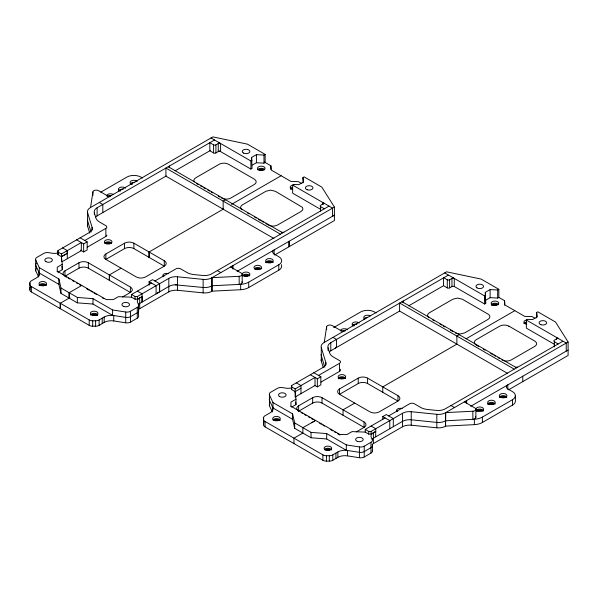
<?xml version="1.0" encoding="UTF-8"?>
<svg xmlns="http://www.w3.org/2000/svg" width="598" height="598" viewBox="0 0 598 598"><rect width="100%" height="100%" fill="white"/><g stroke="black" fill="none" stroke-linecap="round" stroke-linejoin="round"><path stroke-width="0.9" d="M138.392 309.652A8.26 4.769 0 0 1 139.7 308.665L139.7 297.871A8.26 4.769 0 0 0 137.562 302.476L138.549 304.606L138.549 315.4A4.956 2.863 0 0 1 137.271 318.166L130.521 322.06A4.956 2.863 0 0 1 125.73 322.8L113.755 320.947A9.912 5.726 0 0 0 104.179 322.434L99.126 325.349A4.956 2.863 0 0 1 95.62 326.187L92.712 326.187A4.956 2.863 0 0 1 89.207 325.349L31.35 291.944A4.956 2.863 0 0 1 29.9 289.918L29.9 282.847A4.956 2.863 0 0 1 31.35 280.821L36.403 277.906A9.912 5.726 0 0 0 38.967 272.374L38.967 275.977M31.35 291.944L31.35 286.547A4.956 2.863 0 0 1 29.9 284.521L29.9 282.847M38.616 277.009L35.76 270.857L35.76 260.063A4.956 2.863 0 0 1 37.046 257.297L43.789 253.403A4.956 2.863 0 0 1 48.58 252.662L52.265 253.231A8.26 4.769 0 0 0 58.537 252.752M57.961 272.195L62.282 269.705L62.282 264.309L61.452 256.699L57.946 254.673L57.946 250.629L89.349 232.502A9.912 5.726 0 0 0 92.099 227.457L87.592 212.679A9.912 5.726 0 0 1 90.343 207.633L212.888 136.89L247.423 144.148L265.138 154.374L265.138 162.469L263.972 163.142L256.407 162.761L252.423 165.063M60.278 303.246L60.278 308.65L60.278 303.246L69.921 297.684M57.946 250.629L57.946 251.975L61.452 254.001L61.452 261.199M66.572 277.195L64.958 276.261L64.958 270.864L78.973 262.769A6.608 3.82 0 0 1 88.325 262.769L130.386 287.055L130.386 292.452L122.597 296.952M67.29 253.328L61.452 256.699L67.29 253.328L67.29 250.629L62.618 247.931M69.159 292.721L69.159 298.118L69.159 292.721L81.784 285.44L106.317 299.598L113.328 299.598L118.367 296.69L131.553 297.176L135.066 299.202L137.398 299.202L142.077 296.503L142.077 301.9L142.077 293.805L168.808 278.376A9.912 5.726 0 0 1 177.539 276.784L203.133 279.386A9.912 5.726 0 0 0 211.864 277.793L334.402 207.05L321.836 187.114L304.12 176.881L302.947 177.554L302.947 182.951M138.549 310.003A4.956 2.863 0 0 1 137.271 312.769L130.521 316.663A4.956 2.863 0 0 1 125.73 317.403L112.596 315.37L92.996 304.053L77.344 302.842L77.344 297.445L60.981 288.004L58.881 278.96L39.281 267.642L35.76 260.063M64.958 276.261L78.973 268.166L78.973 262.769M83.653 251.975L83.653 243.887L87.159 241.861L87.159 249.949L83.653 251.975L80.536 250.173M89.715 233.123L87.592 226.171L87.592 212.679M130.386 287.055A6.608 3.82 0 0 1 130.386 292.452L88.325 268.166L88.325 262.769M92.099 230.155L92.099 227.457M92.996 304.053L92.996 298.656L77.344 297.445M94.342 214.622L94.342 212.828A9.912 5.726 0 0 1 97.1 207.783L214.525 139.992M95.635 216.954A9.912 5.726 0 0 1 97.1 215.878L97.1 207.783M102.811 212.582L102.811 204.486L99.305 202.46M105.853 254.001L105.853 259.397L136.232 276.934A6.608 3.82 0 0 0 145.576 276.934L164.278 266.14A6.608 3.82 0 0 0 164.278 260.743L133.892 243.207A6.608 3.82 0 0 0 124.548 243.207L105.853 254.001A6.608 3.82 0 0 0 105.853 259.397L124.548 248.604A6.608 3.82 0 0 1 133.892 248.604L164.278 266.147L164.278 260.743M87.248 247.206L105.853 236.457L105.853 228.369A3.304 1.906 0 0 0 105.853 225.67L99.589 222.06A13.223 7.632 0 0 1 95.919 217.986L94.342 212.828M109.359 274.916L109.359 280.312L109.359 274.916L121.043 268.166M112.596 315.37L112.596 309.973L92.996 298.656M124.548 248.604L124.548 243.207M112.596 309.973L125.73 312.007L125.73 322.8M138.549 304.606A4.956 2.863 0 0 1 137.271 307.372L130.521 311.266L130.521 322.06M131.56 297.176L131.56 294.478L151.421 283.011M133.892 248.604L133.892 243.207M135.066 299.202L135.066 296.503L131.56 294.478M137.271 307.372L137.271 318.166M137.398 299.202L137.398 296.503L142.077 293.805L137.405 291.106M149.081 285.261L149.081 281.665L152.587 279.64L159.599 283.684L159.599 291.779L156.093 293.805L156.093 285.709L149.081 281.665M149.081 251.975L149.081 257.379L149.081 251.975L223.458 209.038M169.413 167.829L169.413 166.027A1.652 0.957 0 0 0 169.413 167.38M223.166 209.203L223.166 201.115L225.506 199.762M232.981 269.205L232.981 265.602A3.304 1.906 0 0 0 232.981 268.3M265.138 154.374L263.972 155.054L256.407 154.673L251.623 157.431L252.064 168.412L250.891 169.084L250.891 160.997L211.019 137.966M251.623 160.129L251.623 157.431M256.407 162.761L256.407 154.673M372.248 450.324A4.956 2.863 0 0 1 370.962 453.09L364.219 456.984A4.956 2.863 0 0 1 359.428 457.724L347.445 455.87A9.912 5.726 0 0 0 337.87 457.35L332.817 460.273A4.956 2.863 0 0 1 329.311 461.11L326.411 461.11A4.956 2.863 0 0 1 322.905 460.273L265.049 426.867A4.956 2.863 0 0 1 263.598 424.842L263.598 417.77A4.956 2.863 0 0 1 265.049 415.745L270.102 412.829A9.912 5.726 0 0 0 272.666 407.298L272.666 410.901M263.972 163.142L263.972 155.054M265.049 426.867L265.049 421.47A4.956 2.863 0 0 1 263.598 419.445L263.598 417.77M272.307 411.932L269.459 405.78L269.459 394.986A4.956 2.863 0 0 1 270.737 392.221L277.487 388.326A4.956 2.863 0 0 1 282.271 387.586L285.956 388.154A8.26 4.769 0 0 0 292.228 387.676M270.879 169.376L270.879 165.781L264.406 162.043M291.652 407.118L295.973 404.629L295.973 399.232L295.143 391.623L291.637 389.597L291.637 385.546L323.047 367.419A9.912 5.726 0 0 0 325.798 362.381L321.283 347.602A9.912 5.726 0 0 1 324.034 342.557L446.579 271.813L481.113 279.072L498.837 289.297L498.837 297.393L497.663 298.066L490.106 297.684L485.322 300.443L485.755 303.336L484.589 304.008L454.293 286.517A1.652 0.957 0 0 0 451.953 286.517L449.621 287.862A1.652 0.949 0.1 0 1 447.282 287.862L443.544 285.702L408.748 305.795M295.143 388.924L315.011 377.458L315.011 385.553L295.143 397.02L295.143 388.924L291.637 386.899L291.637 385.546M364.085 421.979A6.608 3.82 0 0 1 364.085 427.376L322.016 403.089A6.608 3.82 0 0 0 312.672 403.089L298.649 411.185L298.649 405.788L312.672 397.692A6.608 3.82 0 0 1 322.016 397.692L364.085 421.979L364.085 427.376L356.296 431.876M300.988 393.641L300.988 385.553L296.316 382.855M372.248 444.927A4.956 2.863 0 0 1 370.962 447.693L364.212 451.587A4.956 2.863 0 0 1 359.428 452.327L346.294 450.294L326.695 438.977L311.035 437.766L311.035 432.369L294.679 422.921L292.572 413.883L272.972 402.566L269.459 394.986M312.672 403.089L312.672 397.692M315.475 420.581L302.857 427.645L302.857 433.042L293.977 438.17L293.977 443.567M317.344 386.899L317.344 378.803L320.849 376.785L320.849 384.873L317.344 386.899L315.011 385.553M323.144 367.179L321.283 361.087L321.283 347.602M322.016 403.089L322.016 397.692M325.798 365.079L325.798 362.381M326.695 438.977L326.695 433.58L311.035 432.369M328.04 350.443L328.04 347.744A9.912 5.726 0 0 1 330.791 342.706L448.216 275.215M329.334 351.878A9.912 5.726 0 0 1 330.799 350.802L330.791 342.706M339.544 388.924L339.544 394.321L369.93 411.858A6.608 3.82 0 0 0 379.274 411.858L397.969 401.064L397.969 395.667L367.591 378.13A6.608 3.82 0 0 0 358.239 378.13L339.544 388.924A6.608 3.82 0 0 0 339.544 394.321L358.239 383.527A6.608 3.82 0 0 1 367.591 383.527L397.969 401.071A6.608 3.82 0 0 0 397.969 395.667M320.939 382.122L339.544 371.38L339.544 363.292A3.304 1.906 0 0 0 339.544 360.594L333.288 356.976A13.223 7.632 0 0 1 329.618 352.91L328.04 347.744M346.294 450.294L346.294 444.897L326.695 433.58M358.239 383.527L358.239 378.13M371.096 426.03L375.768 428.729L375.768 431.36L373.399 432.795A8.26 4.769 0 0 0 371.261 437.4L372.248 439.53A4.956 2.863 0 0 1 370.962 442.296L364.219 446.19L364.219 456.984M375.641 436.742L375.768 431.427L371.096 434.118L368.757 434.118L365.251 432.1L365.251 429.401L385.119 417.935M367.591 383.527L367.591 378.13M368.757 434.118L368.757 431.42L365.251 429.401M371.096 434.118L371.096 431.42L402.499 413.293A9.912 5.726 0 0 1 411.23 411.708L436.824 414.309A9.912 5.726 0 0 0 445.555 412.717L568.1 341.974L555.527 322.03L537.811 311.805L536.645 312.477L536.645 317.874M373.399 432.795L373.399 443.589A8.26 4.769 0 0 0 372.083 444.576M382.78 419.28L382.78 416.582L386.286 414.564L393.297 418.607L393.297 426.703M389.791 428.721L389.791 420.633L382.78 416.582M330.791 350.794L399.606 311.072L399.606 302.984L514.116 369.093M403.112 302.767L403.112 300.958L402.626 301.631L403.112 302.304M466.679 403.224L466.679 400.533L465.707 401.878L466.47 403.104L474.909 407.978A3.304 1.906 0 0 1 475.679 409.981A3.304 1.906 0 0 1 472.861 411.23L445.772 412.598L445.562 426.21A9.912 5.726 0 0 1 436.824 427.802L411.23 425.2A9.912 5.726 0 0 0 402.499 426.785L373.399 443.589M484.589 304.008L484.589 295.92L444.71 272.89M485.322 300.443L485.322 292.355L490.106 289.596L497.663 289.978L498.837 289.297M485.755 303.336L485.322 292.355M490.106 297.684L490.106 289.596M497.663 298.066L497.663 289.978M504.57 305.204L504.57 300.704L498.837 297.393M508.973 326.493L508.973 326.179A6.608 3.82 0 0 0 499.629 326.179L476.255 339.671A6.608 3.82 0 0 0 475.694 344.695M568.1 341.974L568.1 355.459L508.592 389.814M90.552 207.513L92.922 191.876A3.304 1.906 0 0 1 95.082 190.246A3.304 1.906 0 0 1 98.55 190.687L109.12 196.794M324.251 342.437L326.62 326.8A3.304 1.906 0 0 1 328.78 325.17A3.304 1.906 0 0 1 332.249 325.611L342.818 331.718M335.269 348.215L336.001 347.206L336.51 347.498L336.51 339.41L333.004 337.384M556.648 338.872L557.134 338.191L556.648 337.519L556.648 339.32M138.385 304.255L168.808 286.464A9.912 5.726 0 0 1 175.169 284.798L203.133 287.474A9.912 5.726 0 0 0 211.864 285.889M100.756 192.175L126.881 177.09A9.912 5.726 0 0 1 140.904 177.09L142.466 177.995M250.891 169.084L219.429 150.92L215.923 152.939A1.652 0.957 0 0 1 213.583 152.939L209.846 150.786L209.846 142.69L213.583 144.851A1.652 0.957 0 0 0 215.923 144.851L219.429 142.825M97.1 215.878L166.304 175.924M175.139 170.819L210.503 150.404M61.452 254.001L81.313 242.534L81.313 250.629L62.177 261.677M84.819 240.508L105.853 228.369M62.282 264.309L57.244 267.216L57.244 271.716M250.891 160.997L252.064 160.324M231.508 204.389L281.12 175.745M320.573 209.315L292.654 193.199L292.654 185.103L293.827 184.431L298.828 184.685L303.612 181.927L302.947 177.554M154.927 280.985L175.962 268.846A3.304 1.906 0 0 1 180.633 268.846L186.89 272.456A13.223 7.632 0 0 0 193.946 274.579L202.879 275.484A9.912 5.726 0 0 0 211.61 273.891L329.035 206.108M31.35 286.547L89.207 319.945A4.956 2.863 0 0 0 92.712 320.79L95.62 320.79A4.956 2.863 0 0 0 99.126 319.945L104.179 317.03A9.912 5.726 0 0 1 113.755 315.55L113.755 320.947M139.7 308.665L168.808 291.861A9.912 5.726 0 0 1 177.539 290.277L203.133 292.878A9.912 5.726 0 0 0 211.864 291.286L211.864 277.793M237.047 271.35L334.402 215.138L334.402 207.05M274.594 255.069L334.402 220.535L334.402 215.138L332.54 216.222L332.54 208.126L292.654 185.103M212.073 285.769L240.673 284.327A12.947 7.475 0 0 0 248.701 282.166L278.788 264.794A9.912 5.726 0 0 0 278.788 256.699L274.108 254.001A4.956 2.863 0 0 1 274.108 249.949L274.108 254.449M230.641 266.955L241.218 273.054A3.304 1.906 0 0 1 241.981 275.058A3.304 1.906 0 0 1 239.163 276.306L212.073 277.674L212.073 291.166L240.673 289.724A12.947 7.475 0 0 0 248.701 287.563L278.788 270.191A9.912 5.726 0 0 0 281.352 264.66M333.662 327.562L360.579 312.014A9.912 5.726 0 0 1 374.602 312.014L376.157 312.918M443.544 285.702L443.544 277.614L447.282 279.774A1.652 0.957 0 0 0 449.621 279.774L453.127 277.749M318.517 375.432L339.544 363.292M295.143 391.623L300.988 388.252M295.973 399.232L290.934 402.14L290.934 406.633M484.589 295.92L485.755 295.24M459.197 334.686L456.865 336.039L456.865 344.127L382.78 386.899L382.78 392.295M354.734 403.089L343.05 409.832L343.05 415.236M466.066 338.812L514.818 310.668M554.122 344.149L526.352 328.123L526.352 320.027L527.518 319.354L532.519 319.609L537.303 316.843L536.645 312.477M388.625 415.909L409.652 403.77A3.304 1.906 0 0 1 414.332 403.77L420.588 407.38A13.223 7.632 0 0 0 427.637 409.503L436.57 410.407A9.912 5.726 0 0 0 445.301 408.815L562.725 341.331M265.049 421.47L322.905 454.869A4.956 2.863 0 0 0 326.411 455.706L329.311 455.706A4.956 2.863 0 0 0 332.817 454.869L337.87 451.953A9.912 5.726 0 0 1 347.445 450.473L347.445 455.87M557.822 338.191L554.316 340.217A1.652 0.957 0 0 0 554.316 341.57L554.316 346.96M470.708 406.296L568.1 350.062M372.083 439.179A8.26 4.769 0 0 1 373.399 438.192L402.499 421.388A9.912 5.726 0 0 1 411.23 419.796L436.824 422.397A9.912 5.726 0 0 0 445.562 420.813L474.364 419.25A12.947 7.475 0 0 0 482.392 417.09L512.479 399.718A9.912 5.726 0 0 0 512.479 391.623L507.807 388.924A4.956 2.863 0 0 1 507.807 384.873L507.807 389.365M445.772 426.09L474.364 424.647A12.947 7.475 0 0 0 482.392 422.48L512.479 405.115A9.912 5.726 0 0 0 515.386 401.064L515.386 395.667M311.423 422.696L314.668 421.007M345.158 330.373L344.082 330.776A3.304 1.906 0 0 1 340.479 330.365M517.621 367.067L515.551 367.224M135.066 296.503L137.398 296.503M368.757 431.42L371.096 431.42M175.169 284.798L177.539 284.872M365.251 432.1L352.065 431.614L347.027 434.522L340.015 434.522L290.934 406.184M346.294 444.897L359.428 446.93A4.956 2.863 0 0 0 364.219 446.19M455.228 332.929L459.899 334.043L464.571 332.929L487.946 319.437A6.608 3.82 0 0 0 487.946 314.04L462.239 299.194L457.56 298.081L452.888 299.194L429.521 312.687A6.608 3.82 0 0 0 428.953 317.717M301.616 183.526L298.38 181.657L290.979 181.433L271.268 170.056L270.879 165.781M534.941 318.241L532.078 316.581L524.678 316.357L504.959 304.973L504.57 300.704M526.352 320.027L566.231 343.05L566.231 351.146M322.957 204.389L322.957 202.595A1.652 0.957 0 0 1 322.957 203.94L324.123 203.268L320.618 205.293A1.652 0.957 0 0 0 320.618 206.646L324.355 208.807M554.316 341.57L558.054 344.029M508.973 326.179L534.679 341.024A6.608 3.82 0 0 1 534.679 346.421L511.312 359.914A6.608 3.82 0 0 1 501.961 359.914M168.247 166.707L282.757 232.824M401.946 301.631L516.455 367.74M196.63 183.631L198.23 184.558M200.644 185.948L202.251 186.875M203.858 187.802L205.465 188.729M207.872 190.119L209.479 191.046M211.087 191.973L212.694 192.907M218.315 196.151L219.922 197.078M247.385 212.933L248.992 213.86M254.613 217.104L256.221 218.031M258.628 219.421L260.235 220.356M261.842 221.282L263.449 222.209M265.856 223.6L267.463 224.527M432.735 319.945L434.335 320.872M439.964 324.116L441.571 325.043M443.178 325.97L444.785 326.897M450.406 330.148L452.813 331.539M476.255 345.068L478.669 346.466M483.49 349.247L485.098 350.174M490.719 353.418L492.326 354.345M493.933 355.272L495.54 356.206M497.947 357.597L499.554 358.523M280.425 234.169L165.908 168.06L165.908 176.148L273.966 238.535M399.606 311.072L507.665 373.458M464.34 401.878L466.47 403.104M217.321 270.602L220.826 272.621M451.019 405.519L454.525 407.544M80.147 237.81L87.159 241.861M313.838 372.733L320.849 376.785M76.641 239.835L83.653 243.887M310.332 374.759L317.344 378.803M57.244 271.26L81.784 285.44M68.187 278.13L69.809 279.064M72.238 280.462L73.853 281.396M76.282 282.802L77.897 283.736M79.519 284.67L81.134 285.605M86.792 288.871L89.222 290.277M90.844 291.211L92.458 292.138M94.073 293.072L96.502 294.478M102.168 297.744L103.783 298.679M301.078 412.583L302.693 413.517M304.315 414.451L305.929 415.386M308.359 416.791L309.973 417.725M311.595 418.66L313.21 419.594M319.683 423.332L321.298 424.259M322.92 425.193L324.535 426.127M330.201 429.401L332.623 430.799M334.245 431.734L335.859 432.668M337.481 433.602L339.903 435M36.254 263.284A4.956 2.863 0 0 0 35.76 265.46L39.281 273.039L58.881 284.356L60.981 293.401L77.344 302.842M269.459 398.896A4.956 2.863 0 0 0 269.459 400.383L272.972 407.963L292.572 419.28L294.679 428.318L311.035 437.766M324.796 367.202L321.283 355.69A9.912 5.726 0 0 1 321.156 354.322M91.038 232.069L87.592 220.767A9.912 5.726 0 0 1 87.458 219.399M295.696 402.088L295.973 404.629M61.908 266.319L62.282 269.705M522.764 376.239L522.764 381.636M512.479 399.718L512.479 405.115M482.392 417.09L482.392 422.48M475.873 409.271L475.873 417.367M474.364 419.25L474.364 424.647M472.861 411.23L472.861 419.325A3.304 1.906 0 0 0 475.604 416.664M454.293 286.517L454.293 278.421L453.127 278.137L451.953 278.421L451.953 286.517M449.621 279.774L449.621 287.862M447.282 279.774L447.282 287.862M445.555 412.717L445.562 426.21M436.824 414.309L436.824 427.802M411.23 411.708L411.23 425.2M402.499 413.293L402.499 426.785M372.412 445.667L372.412 451.064M370.962 442.296L370.962 453.09M359.428 446.93L359.428 457.724M337.87 451.953L337.87 457.35M335.912 453.082L335.919 458.487M332.817 454.869L332.817 460.273M329.311 455.706L329.311 461.11M326.62 326.8L326.62 329.498M326.411 455.706L326.411 461.11M322.905 454.869L322.905 460.273M320.618 206.646L320.618 211.139M294.679 422.921L294.679 428.318M292.572 413.883L292.572 419.28M291.637 388.252L291.637 389.597M278.788 264.794L278.788 270.191M272.972 402.566L272.972 407.963M263.598 424.842L263.598 423.167A4.956 2.863 0 0 1 263.972 422.068M248.701 282.166L248.701 287.563M242.183 274.347L242.183 282.443M240.673 284.327L240.673 289.724M239.163 276.306L239.163 284.401A3.304 1.906 0 0 0 241.913 281.748M215.923 144.851L215.923 152.939M213.583 144.851L213.583 152.939M203.133 279.386L203.133 292.878M177.539 276.784L177.539 290.277M168.808 278.376L168.808 291.861M159.599 283.684L159.599 291.779M104.179 317.03L104.179 322.434M102.221 318.158L102.221 323.563M99.126 319.945L99.126 325.349M95.62 320.79L95.62 326.187M92.922 191.876L92.922 195.471M92.712 320.79L92.712 326.187M89.207 319.945L89.207 325.349M67.29 250.629L67.29 258.725M60.981 288.004L60.981 293.401M58.881 278.96L58.881 284.356M57.946 253.328L57.946 254.673M39.281 267.642L39.281 273.039M29.9 289.918L29.9 288.243A4.956 2.863 0 0 1 30.274 287.152M340.262 369.302A3.304 1.906 0 0 1 339.544 371.38M402.207 408.606A3.797 2.198 0 0 0 397.618 408.957A3.797 2.198 0 0 0 397.012 411.611A3.797 2.198 0 0 1 397.618 411.118M324.572 449.352A3.797 2.198 0 0 1 328.354 448.276A3.797 2.198 0 0 1 331.531 449.883M326.112 449.913A6.772 3.909 0 0 1 329.618 449.913M324.475 449.763A6.772 3.909 0 0 1 331.247 449.763M298.649 411.185A6.608 3.82 0 0 1 298.649 405.788M321.283 361.087A9.912 5.726 0 0 1 321.156 359.719M269.459 405.78A4.956 2.863 0 0 1 269.459 404.3M338.214 378.37A3.797 2.198 0 0 1 341.884 376.747A3.797 2.198 0 0 1 345.554 378.37M273.159 419.669A3.797 2.198 0 0 1 276.941 418.593A3.797 2.198 0 0 1 280.118 420.2M274.691 420.23A6.772 3.909 0 0 1 279.834 420.618M338.498 378.788A6.772 3.909 0 0 1 343.633 378.399M338.498 378.25A6.772 3.909 0 0 1 345.27 378.25M273.062 420.08A6.772 3.909 0 0 1 279.834 420.08M523.998 323.727A3.797 2.198 0 0 1 526.689 322.173M526.689 324.258A3.797 2.198 0 0 1 523.87 322.135A3.797 2.198 0 0 1 526.689 320.012M524.282 323.608A6.772 3.909 0 0 1 525.919 323.212M491.279 304.838A3.797 2.198 0 0 1 494.456 303.231A3.797 2.198 0 0 1 498.246 304.307M491.563 305.257A6.772 3.909 0 0 1 496.706 304.868M491.563 304.718A6.772 3.909 0 0 1 498.343 304.718M499.465 397.259A3.797 2.198 0 0 1 503.135 395.629A3.797 2.198 0 0 1 506.805 397.259M501.378 397.289A6.772 3.909 0 0 1 504.884 397.289M499.749 397.139A6.772 3.909 0 0 1 506.521 397.139M476.09 410.751A3.797 2.198 0 0 1 479.76 409.122A3.797 2.198 0 0 1 483.438 410.751M476.374 411.17A6.772 3.909 0 0 1 483.154 411.17M476.374 410.632A6.772 3.909 0 0 1 483.154 410.632M487.774 404.009A3.797 2.198 0 0 1 491.451 402.379A3.797 2.198 0 0 1 495.122 404.009M488.058 404.42A6.772 3.909 0 0 1 493.2 404.031M488.058 403.882A6.772 3.909 0 0 1 494.838 403.882M364.9 318.966A3.797 2.198 0 0 1 364.9 315.864A3.797 2.198 0 0 1 370.274 315.864M363.92 319.003A3.797 2.198 0 0 1 367.591 317.381M364.204 318.884A6.772 3.909 0 0 1 365.834 318.495M340.419 330.903A3.797 2.198 0 0 1 343.237 328.788A3.797 2.198 0 0 1 347.513 329.812M343.237 330.948A3.797 2.198 0 0 1 345.203 330.948M354.001 326.06A3.797 2.198 0 0 1 353.216 322.606A3.797 2.198 0 0 1 359.196 323.062M352.237 325.753A3.797 2.198 0 0 1 356.886 324.198M352.521 325.626A6.772 3.909 0 0 1 354.151 325.237M194.387 181.927A6.608 3.82 0 0 1 195.823 177.77L219.189 164.278A6.608 3.82 0 0 1 228.541 164.278L254.247 179.116A6.608 3.82 0 0 1 254.247 184.513L230.88 198.005A6.608 3.82 0 0 1 221.529 198.005M241.996 209.778A6.608 3.82 0 0 1 242.564 204.755L265.931 191.263L270.602 190.142L275.282 191.263L302.416 207.342L302.924 208.799L302.416 210.257L300.988 211.498L277.614 224.99A6.608 3.82 0 0 1 268.27 224.99M265.766 262.335A3.797 2.198 0 0 1 269.436 260.713A3.797 2.198 0 0 1 273.107 262.335M266.05 262.754A6.772 3.909 0 0 1 271.193 262.365M266.05 262.216A6.772 3.909 0 0 1 272.823 262.216M242.399 275.828A3.797 2.198 0 0 1 246.07 274.205A3.797 2.198 0 0 1 249.74 275.828M244.313 275.857A6.772 3.909 0 0 1 247.819 275.857M242.683 275.708A6.772 3.909 0 0 1 249.456 275.708M254.464 268.554A3.797 2.198 0 0 1 261.042 268.554M255.996 269.107A6.772 3.909 0 0 1 259.51 269.107M254.367 268.958A6.772 3.909 0 0 1 261.139 268.958M283.93 232.144A1.652 0.957 0 0 1 281.591 232.144M168.509 273.69A3.797 2.198 0 0 0 163.927 274.034A3.797 2.198 0 0 0 163.321 276.687A3.797 2.198 0 0 1 163.927 276.194M90.492 314.959A3.797 2.198 0 0 1 94.17 313.337A3.797 2.198 0 0 1 97.84 314.959M92.413 314.989A6.772 3.909 0 0 1 97.556 315.378M90.776 314.84A6.772 3.909 0 0 1 97.556 314.84M130.521 311.266A4.956 2.863 0 0 1 125.73 312.007M290.307 188.804A3.797 2.198 0 0 1 292.078 187.473M292.078 189.11A3.797 2.198 0 0 1 292.078 185.313M292.99 185.096A3.797 2.198 0 0 1 293.977 185.021M290.591 189.222A6.772 3.909 0 0 1 292.22 188.833M290.591 188.684A6.772 3.909 0 0 1 292.22 188.295M111.46 195.441A3.304 1.906 0 0 1 106.788 195.441M131.994 184.393A3.797 2.198 0 0 1 131.209 180.94A3.797 2.198 0 0 1 137.189 181.396M130.222 184.079A3.797 2.198 0 0 1 134.879 182.532M130.506 184.498A6.772 3.909 0 0 1 132.143 184.109M130.506 183.96A6.772 3.909 0 0 1 132.143 183.571M106.721 195.98A3.797 2.198 0 0 1 109.068 193.954A3.797 2.198 0 0 1 113.209 194.432M107.834 196.593A3.797 2.198 0 0 1 110.525 195.95M120.31 191.136A3.797 2.198 0 0 1 119.525 187.682A3.797 2.198 0 0 1 125.498 188.138M118.539 190.829A3.797 2.198 0 0 1 123.195 189.274M118.823 190.71A6.772 3.909 0 0 1 120.46 190.314M106.818 235.111A3.304 1.906 0 0 1 105.853 236.457M63.523 275.028A6.608 3.82 0 0 1 64.958 270.864M87.592 226.171A9.912 5.726 0 0 1 87.458 224.796M35.76 270.857A4.956 2.863 0 0 1 36.254 268.689M78.973 268.166A6.608 3.82 0 0 1 88.325 268.166M104.897 242.923A3.797 2.198 0 0 1 111.482 242.923M39.079 285.276A3.797 2.198 0 0 1 42.75 283.654A3.797 2.198 0 0 1 46.427 285.276M41 285.306A6.772 3.909 0 0 1 44.506 285.306M106.437 243.476A6.772 3.909 0 0 1 109.942 243.476M104.799 243.326A6.772 3.909 0 0 1 111.572 243.326M39.363 285.156A6.772 3.909 0 0 1 46.143 285.156M257.97 169.383A3.797 2.198 0 0 1 264.548 169.383M259.502 169.944A6.772 3.909 0 0 1 263.008 169.944M257.873 169.795A6.772 3.909 0 0 1 264.645 169.795M289.066 241.315L289.066 246.712L289.066 241.315M220.595 151.593L220.595 143.498A1.652 0.957 0 0 0 218.263 143.498L218.263 151.593A1.652 0.957 0 0 1 220.595 151.593M357.507 441.421A3.797 2.198 0 0 0 363.21 439.515A3.797 2.198 0 0 0 357.507 437.616A3.797 2.198 0 0 0 357.507 441.421M325.962 450.189A3.797 2.198 0 0 0 331.666 448.291A3.797 2.198 0 0 0 325.962 446.392A3.797 2.198 0 0 0 325.962 450.189M339.985 378.676A3.797 2.198 0 0 0 345.681 376.777A3.797 2.198 0 0 0 339.985 374.879A3.797 2.198 0 0 0 339.985 378.676M274.549 420.506A3.797 2.198 0 0 0 280.253 418.607A3.797 2.198 0 0 0 274.549 416.709A3.797 2.198 0 0 0 274.549 420.506M279.602 396.549A3.797 2.198 0 0 0 285.964 395.562A3.797 2.198 0 0 0 281.307 392.871A3.797 2.198 0 0 0 279.602 396.549M540.958 324.714A3.797 2.198 0 0 0 546.662 322.815A3.797 2.198 0 0 0 540.958 320.917A3.797 2.198 0 0 0 540.958 324.714M492.266 304.801A3.797 2.198 0 0 0 498.627 303.814A3.797 2.198 0 0 0 493.97 301.123A3.797 2.198 0 0 0 492.266 304.801M477.077 287.937A3.797 2.198 0 0 0 483.431 286.95A3.797 2.198 0 0 0 478.781 284.267A3.797 2.198 0 0 0 477.077 287.937M501.236 397.565A3.797 2.198 0 0 0 506.932 395.667A3.797 2.198 0 0 0 501.236 393.768A3.797 2.198 0 0 0 501.236 397.565M477.862 411.058A3.797 2.198 0 0 0 483.565 409.159A3.797 2.198 0 0 0 477.862 407.26A3.797 2.198 0 0 0 477.862 411.058M489.545 404.315A3.797 2.198 0 0 0 495.249 402.417A3.797 2.198 0 0 0 489.545 400.518A3.797 2.198 0 0 0 489.545 404.315M267.538 262.649A3.797 2.198 0 0 0 273.241 260.743A3.797 2.198 0 0 0 267.538 258.844A3.797 2.198 0 0 0 267.538 262.649M244.171 276.141A3.797 2.198 0 0 0 249.867 274.235A3.797 2.198 0 0 0 244.171 272.337A3.797 2.198 0 0 0 244.171 276.141M255.854 269.392A3.797 2.198 0 0 0 261.55 267.493A3.797 2.198 0 0 0 255.854 265.594A3.797 2.198 0 0 0 255.854 269.392M92.264 315.266A3.797 2.198 0 0 0 97.967 313.367A3.797 2.198 0 0 0 92.264 311.468A3.797 2.198 0 0 0 92.264 315.266M123.816 306.497A3.797 2.198 0 0 0 129.519 304.599A3.797 2.198 0 0 0 123.816 302.693A3.797 2.198 0 0 0 123.816 306.497M307.267 189.79A3.797 2.198 0 0 0 312.963 187.892A3.797 2.198 0 0 0 307.267 185.993A3.797 2.198 0 0 0 307.267 189.79M106.287 243.76A3.797 2.198 0 0 0 111.99 241.854A3.797 2.198 0 0 0 106.287 239.955A3.797 2.198 0 0 0 106.287 243.76M40.851 285.582A3.797 2.198 0 0 0 46.554 283.684A3.797 2.198 0 0 0 40.851 281.785A3.797 2.198 0 0 0 40.851 285.582M45.911 261.625A3.797 2.198 0 0 0 52.265 260.638A3.797 2.198 0 0 0 47.608 257.955A3.797 2.198 0 0 0 45.911 261.625M258.568 169.877A3.797 2.198 0 0 0 264.929 168.89A3.797 2.198 0 0 0 260.272 166.207A3.797 2.198 0 0 0 258.568 169.877M243.379 153.013A3.797 2.198 0 0 0 249.74 152.034A3.797 2.198 0 0 0 245.083 149.343A3.797 2.198 0 0 0 243.379 153.013"/></g></svg>
